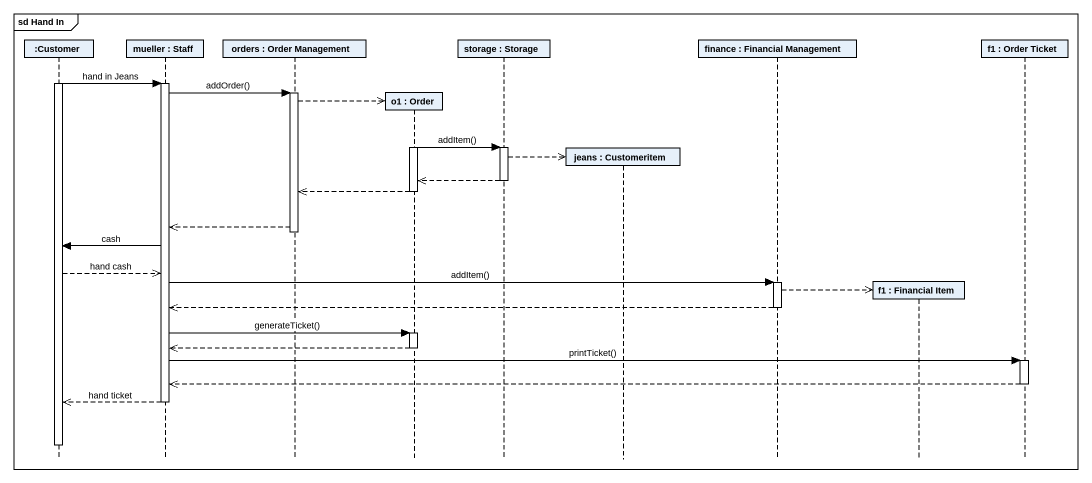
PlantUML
@startuml
mainframe sd Hand In
hide footbox
participant ":Customer" as Customer
participant "mueller : Staff" as mueller
participant "orders : Order Management" as orders
participant "o1 : Order" as o1
participant "storage : Storage" as storage_
participant "jeans : Customeritem" as jeans
participant "finance : Financial Management" as finance
participant "f1 : Financial Item" as f1
participant "f1 : Order Ticket" as f1_2

activate Customer
Customer -> mueller : hand in Jeans
activate mueller
mueller -> orders : addOrder()
activate orders
orders -->> o1 **
activate o1
o1 -> storage_ : addItem()
activate storage_
storage_ -->> jeans **
storage_ -->> o1
deactivate storage_
o1 -->> orders
deactivate o1
orders -->> mueller
deactivate orders
mueller -> Customer : cash
Customer -->> mueller : hand cash
mueller -> finance : addItem()
activate finance
finance -->> f1 **
finance -->> mueller
deactivate finance
mueller -> o1 : generateTicket()
activate o1
o1 -->> mueller
deactivate o1
mueller -> f1_2 : printTicket()
activate f1_2
f1_2 -->> mueller
deactivate f1_2
mueller -->> Customer : hand ticket
deactivate mueller
deactivate Customer
@enduml
